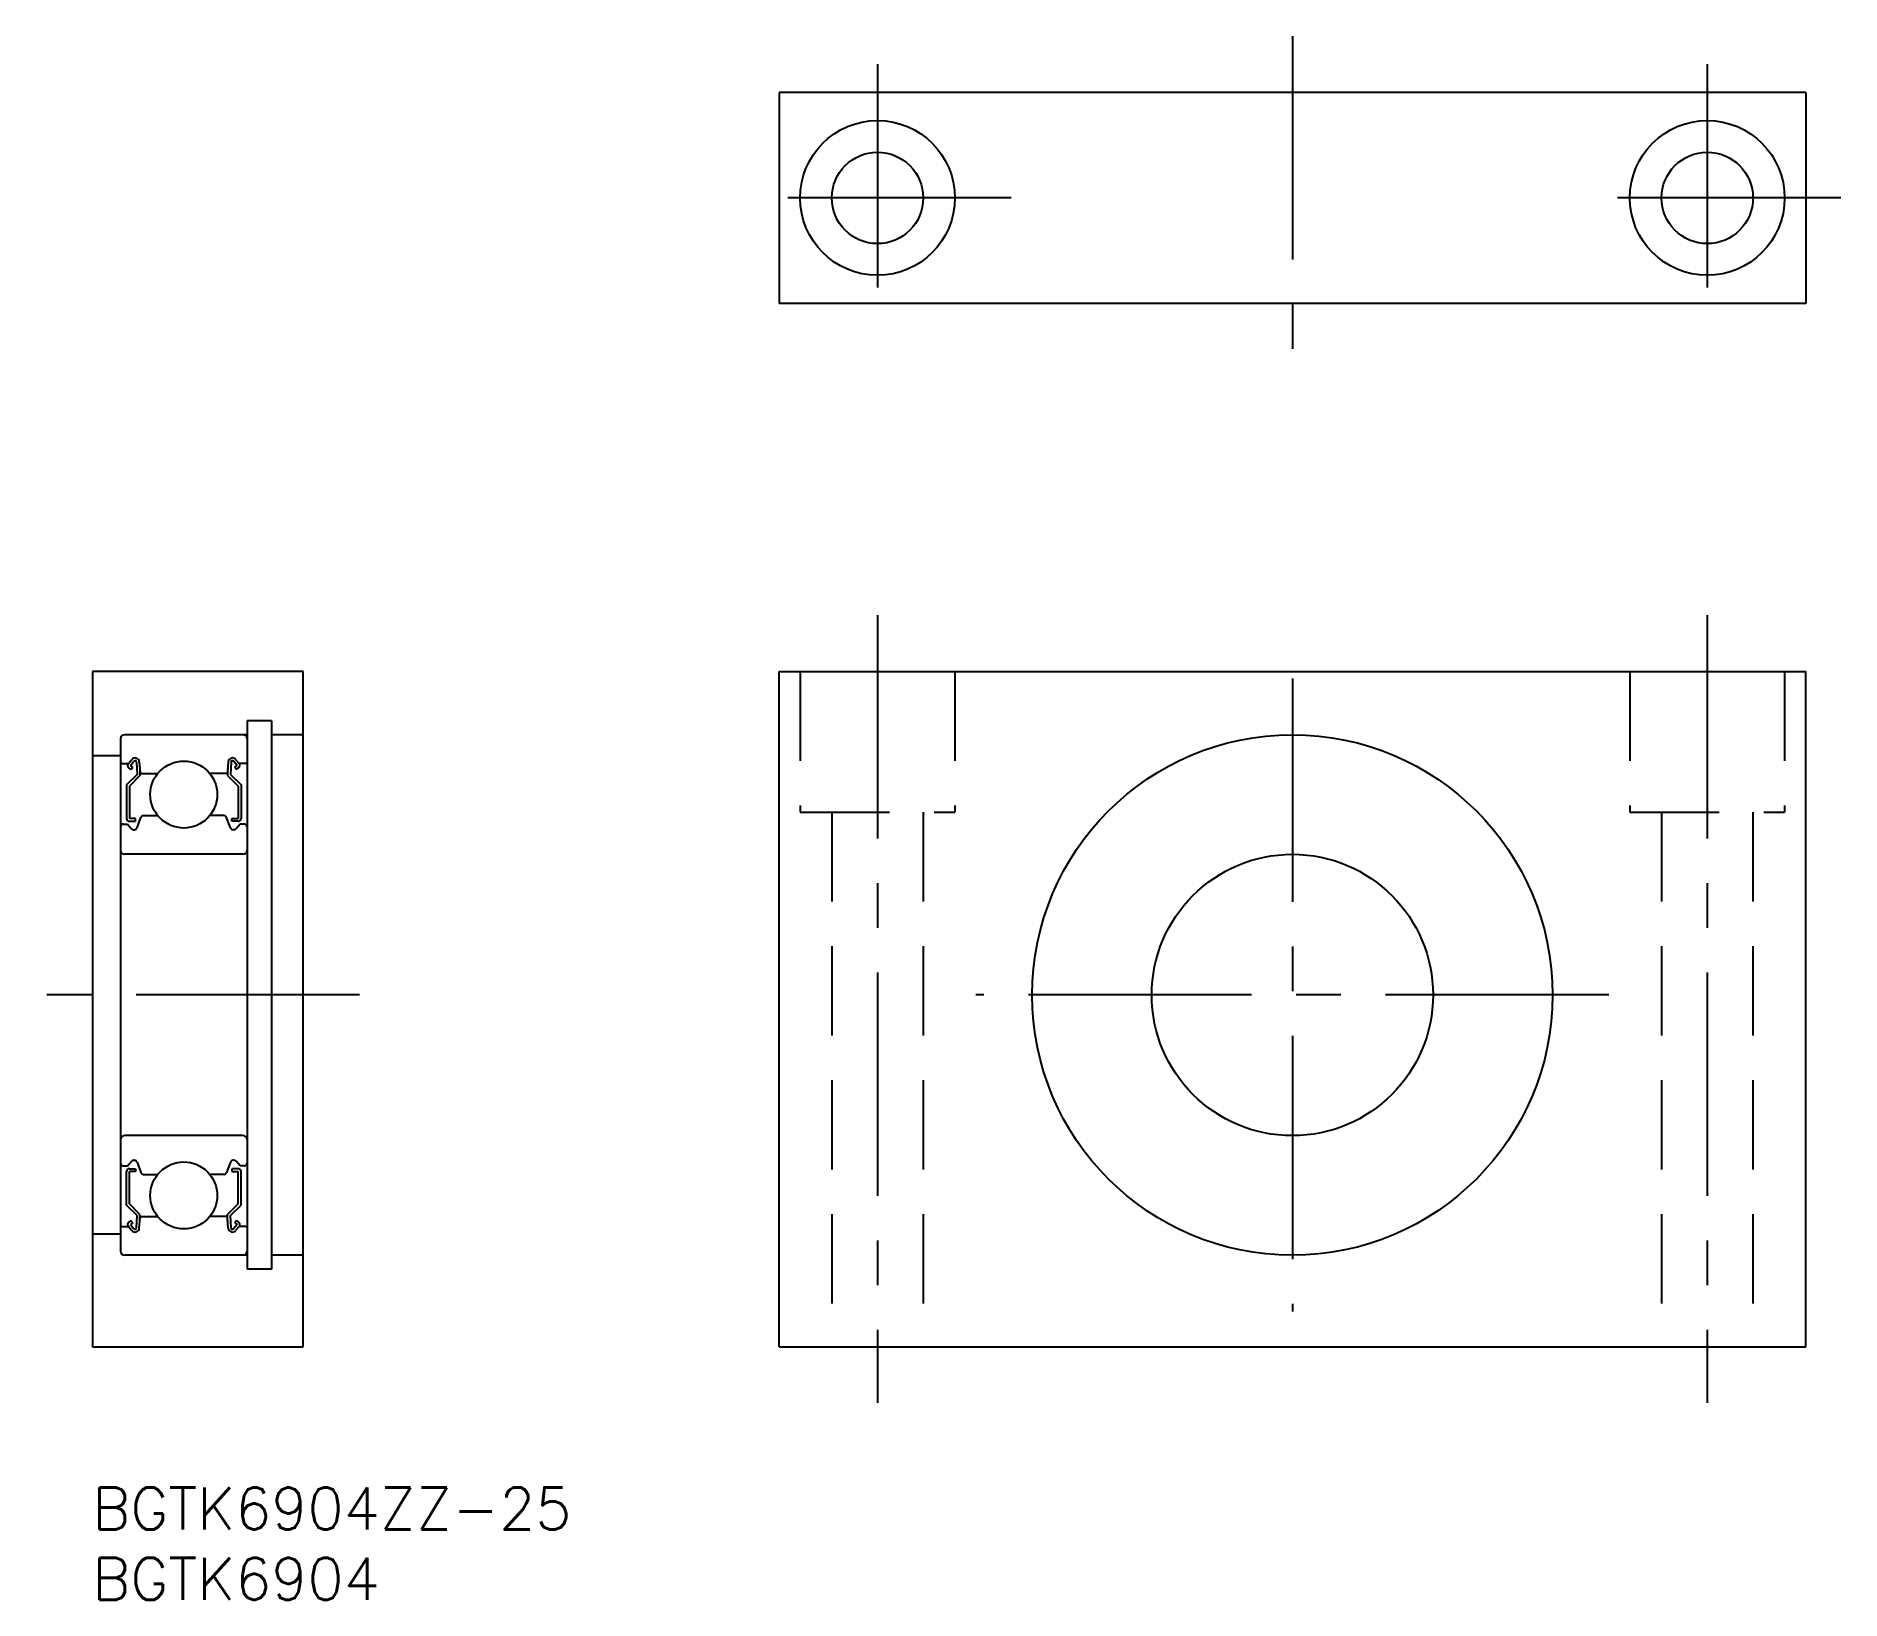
# Model space of a CAD drawing. Extents: x -4 to 124, y -8 to 103.
import ezdxf

# ---------------------------------------------------------------- set-up
doc = ezdxf.new("R2010")
doc.units = 0
doc.header["$LTSCALE"] = 0.5
doc.linetypes.add('CENTER', pattern=[50.8, 31.75, -6.35, 6.35, -6.35])
doc.linetypes.add('DASHED', pattern=[19.05, 12.7, -6.35])
for name, color, linetype in [('MSM_CENTER', 1, 'CENTER'), ('MSM_CONTINUOUS', 7, 'CONTINUOUS'), ('MSM_DASHED', 4, 'DASHED'), ('MSM_PART_NUMBER', 7, 'CONTINUOUS')]:
    doc.layers.add(name, color=color, linetype=linetype)
doc.styles.get("Standard").update_dxf_attribs({"font": 'txt.shx', "height": 3, "bigfont": 'bigfont.shx'})

# ---------------------------------------------------------------- blocks, each defined once
blk = doc.blocks.new('*U6')
at = {"layer": 'MSM_PART_NUMBER'}
blk.add_text('BGTK6904ZZ-25', height=3, dxfattribs=at).set_placement((0, -3))
blk = doc.blocks.new('*U7')
at = {"layer": 'MSM_PART_NUMBER'}
blk.add_text('BGTK6904', height=3, dxfattribs=at).set_placement((0, -8))

msp = doc.modelspace()

# ---------------------------------------------------------------- linework, layer by layer
at = {"layer": 'MSM_CENTER'}
for p, q in [((85.33, 103.16), (85.33, 80.16)), ((55.83, 101.16), (55.83, 82.16)), ((114.83, 101.16), (114.83, 82.16)), ((65.33, 91.66), (46.33, 91.66)), ((124.33, 91.66), (105.33, 91.66)), ((55.83, 62), (55.83, 6)), ((114.83, 62), (114.83, 6)), ((85.33, 57.5), (85.33, 12.5)), ((19, 35), (-4, 35)), ((107.83, 35), (62.83, 35))]:
    msp.add_line(p, q, dxfattribs=at)
at = {"layer": 'MSM_CONTINUOUS'}
for p, q in [((48.83, 99.16), (48.83, 84.16)), ((121.83, 99.16), (48.83, 99.16)), ((121.83, 99.16), (121.83, 84.16)), ((121.83, 84.16), (48.83, 84.16)), ((0, 58), (0, 10)), ((15, 58), (0, 58)), ((15, 10), (15, 58)), ((48.83, 10), (48.83, 58)), ((48.83, 58), (121.83, 58)), ((121.83, 10), (121.83, 58)), ((11, 54.5), (11, 15.5)), ((12.75, 54.5), (11, 54.5)), ((12.75, 54.5), (12.75, 15.5)), ((2, 53.2), (2, 16.8)), ((11, 53.5), (2.3, 53.5)), ((15, 53.5), (12.75, 53.5)), ((2, 52), (0, 52)), ((2.1, 51.45), (2.56, 51.45)), ((2.56, 51.45), (2.81, 51.75)), ((2.71, 51.32), (2.96, 51.62)), ((3.14, 51.56), (3.18, 50.68)), ((3.34, 51.58), (3.4, 50.84)), ((9.66, 51.58), (9.6, 50.84)), ((9.86, 51.56), (9.82, 50.68)), ((10.29, 51.32), (10.04, 51.62)), ((10.44, 51.45), (10.19, 51.75)), ((10.9, 51.45), (10.44, 51.45)), ((3.18, 50.68), (2.43, 49.93)), ((2.74, 51.04), (2.58, 51.17)), ((3.38, 50.6), (2.63, 49.85)), ((2.87, 51.19), (2.71, 51.32)), ((2.74, 51.04), (2.87, 51.19)), ((3.38, 51.07), (3.38, 50.6)), ((3.5, 50.75), (4.65, 50.75)), ((9.5, 50.75), (8.35, 50.75)), ((9.62, 51.07), (9.62, 50.6)), ((9.62, 50.6), (10.37, 49.85)), ((9.82, 50.68), (10.57, 49.93)), ((10.13, 51.19), (10.29, 51.32)), ((10.26, 51.04), (10.13, 51.19)), ((10.26, 51.04), (10.42, 51.17)), ((2.43, 49.93), (2.43, 47.55)), ((2.63, 49.85), (2.63, 47.55)), ((10.37, 49.85), (10.37, 47.55)), ((10.57, 49.93), (10.57, 47.55)), ((3.08, 47.55), (2.63, 47.55)), ((3.08, 47.35), (3.08, 47.55)), ((3.18, 46.88), (3.45, 47.62)), ((3.64, 47.75), (4.65, 47.75)), ((9.36, 47.75), (8.35, 47.75)), ((9.82, 46.88), (9.55, 47.62)), ((9.92, 47.55), (10.37, 47.55)), ((9.92, 47.35), (9.92, 47.55)), ((2.2, 47.15), (2.5, 47.15)), ((2.5, 47.15), (2.78, 46.82)), ((2.63, 47.35), (3.08, 47.35)), ((2.93, 46.75), (2.99, 46.75)), ((10.37, 47.35), (9.92, 47.35)), ((10.07, 46.75), (10.01, 46.75)), ((10.5, 47.15), (10.22, 46.82)), ((10.8, 47.15), (10.5, 47.15)), ((10.7, 45), (2.3, 45)), ((10.7, 25), (2.3, 25)), ((2.5, 22.85), (2.78, 23.18)), ((2.93, 23.25), (2.99, 23.25)), ((3.18, 23.12), (3.45, 22.38)), ((9.82, 23.12), (9.55, 22.38)), ((10.07, 23.25), (10.01, 23.25)), ((10.5, 22.85), (10.22, 23.18)), ((2.2, 22.85), (2.5, 22.85)), ((2.43, 20.07), (2.43, 22.45)), ((2.63, 22.65), (3.08, 22.65)), ((2.63, 20.15), (2.63, 22.45)), ((3.08, 22.45), (2.63, 22.45)), ((3.08, 22.65), (3.08, 22.45)), ((3.64, 22.25), (4.65, 22.25)), ((9.36, 22.25), (8.35, 22.25)), ((9.92, 22.65), (9.92, 22.45)), ((10.37, 22.65), (9.92, 22.65)), ((9.92, 22.45), (10.37, 22.45)), ((10.37, 20.15), (10.37, 22.45)), ((10.8, 22.85), (10.5, 22.85)), ((10.57, 20.07), (10.57, 22.45)), ((3.18, 19.32), (2.43, 20.07)), ((3.38, 19.4), (2.63, 20.15)), ((3.14, 18.44), (3.18, 19.32)), ((3.38, 18.93), (3.38, 19.4)), ((3.5, 19.25), (4.65, 19.25)), ((9.5, 19.25), (8.35, 19.25)), ((9.62, 19.4), (10.37, 20.15)), ((9.62, 18.93), (9.62, 19.4)), ((9.82, 19.32), (10.57, 20.07)), ((9.86, 18.44), (9.82, 19.32)), ((2, 18), (0, 18)), ((2.1, 18.55), (2.56, 18.55)), ((2.56, 18.55), (2.81, 18.25)), ((2.74, 18.96), (2.58, 18.83)), ((2.87, 18.81), (2.71, 18.68)), ((2.71, 18.68), (2.96, 18.38)), ((2.74, 18.96), (2.87, 18.81)), ((3.34, 18.42), (3.4, 19.16)), ((9.66, 18.42), (9.6, 19.16)), ((10.29, 18.68), (10.04, 18.38)), ((10.26, 18.96), (10.13, 18.81)), ((10.13, 18.81), (10.29, 18.68)), ((10.44, 18.55), (10.19, 18.25)), ((10.26, 18.96), (10.42, 18.83)), ((10.9, 18.55), (10.44, 18.55)), ((11, 16.5), (2.3, 16.5)), ((12.75, 15.5), (11, 15.5)), ((15, 16.5), (12.75, 16.5)), ((0, 10), (15, 10)), ((48.83, 10), (121.83, 10))]:
    msp.add_line(p, q, dxfattribs=at)
for centre, radius in [((55.83, 91.66), 5.5), ((114.83, 91.66), 5.5), ((55.83, 91.66), 3.25), ((114.83, 91.66), 3.25), ((85.33, 35), 18.5), ((6.5, 49.25), 2.38), ((85.33, 35), 10), ((6.5, 20.75), 2.38)]:
    msp.add_circle(centre, radius, dxfattribs=at)
for centre, radius, start, end in [((2.3, 53.2), 0.3, 90, 180), ((10.7, 53.2), 0.3, 0, 90), ((2.1, 51.55), 0.1, 180, 270), ((2.71, 51.32), 0.2, 140.001, 230.0801), ((3.04, 51.55), 0.3, 4.9967, 140.001), ((3.04, 51.56), 0.1, 2.8199, 140.0012), ((9.96, 51.55), 0.3, 39.999, 175.0033), ((9.96, 51.56), 0.1, 39.9988, 177.1801), ((10.29, 51.32), 0.2, 309.9199, 39.999), ((10.9, 51.55), 0.1, 270, 0), ((3.5, 50.85), 0.1, 184.9967, 269.9995), ((9.5, 50.85), 0.1, 270.0005, 355.0033), ((2.63, 47.55), 0.2, 180, 270), ((3.64, 47.55), 0.2, 90, 159.9919), ((9.36, 47.55), 0.2, 20.0081, 90), ((10.37, 47.55), 0.2, 270, 0), ((2.2, 46.95), 0.2, 90, 180), ((2.93, 46.95), 0.2, 219.9921, 270), ((2.99, 46.95), 0.2, 270, 339.9919), ((10.01, 46.95), 0.2, 200.0081, 270), ((10.07, 46.95), 0.2, 270, 320.0079), ((10.8, 46.95), 0.2, 0, 90), ((2.3, 45.3), 0.3, 180, 270), ((10.7, 45.3), 0.3, 270, 0), ((2.3, 24.7), 0.3, 90, 180), ((10.7, 24.7), 0.3, 0, 90), ((2.93, 23.05), 0.2, 90, 140.0079), ((2.99, 23.05), 0.2, 20.0081, 90), ((10.01, 23.05), 0.2, 90, 159.9919), ((10.07, 23.05), 0.2, 39.9921, 90), ((2.2, 23.05), 0.2, 180, 270), ((2.63, 22.45), 0.2, 90, 180), ((3.64, 22.45), 0.2, 200.0081, 270), ((9.36, 22.45), 0.2, 270, 339.9919), ((10.37, 22.45), 0.2, 0, 90), ((10.8, 23.05), 0.2, 270, 0), ((3.5, 19.15), 0.1, 90.0005, 175.0033), ((9.5, 19.15), 0.1, 4.9967, 89.9995), ((2.1, 18.45), 0.1, 90, 180), ((2.71, 18.68), 0.2, 129.9199, 219.999), ((3.04, 18.45), 0.3, 219.999, 355.0033), ((3.04, 18.44), 0.1, 219.9988, 357.1801), ((9.96, 18.45), 0.3, 184.9967, 320.001), ((9.96, 18.44), 0.1, 182.8199, 320.0012), ((10.29, 18.68), 0.2, 320.001, 50.0801), ((10.9, 18.45), 0.1, 0, 90), ((2.3, 16.8), 0.3, 180, 270), ((10.7, 16.8), 0.3, 270, 0)]:
    msp.add_arc(centre, radius, start, end, dxfattribs=at)
at = {"layer": 'MSM_DASHED'}
for p, q in [((50.33, 58), (50.33, 48)), ((61.33, 58), (61.33, 48)), ((109.33, 58), (109.33, 48)), ((120.33, 58), (120.33, 48)), ((50.33, 48), (61.33, 48)), ((52.58, 48), (52.58, 10)), ((59.08, 48), (59.08, 10)), ((109.33, 48), (120.33, 48)), ((111.58, 48), (111.58, 10)), ((118.08, 48), (118.08, 10))]:
    msp.add_line(p, q, dxfattribs=at)

# ---------------------------------------------------------------- block references
at = {"layer": 'MSM_CONTINUOUS'}
for name in ['*U6', '*U7']:
    msp.add_blockref(name, (0, 0), dxfattribs=at)

doc.saveas('drawing.dxf')
